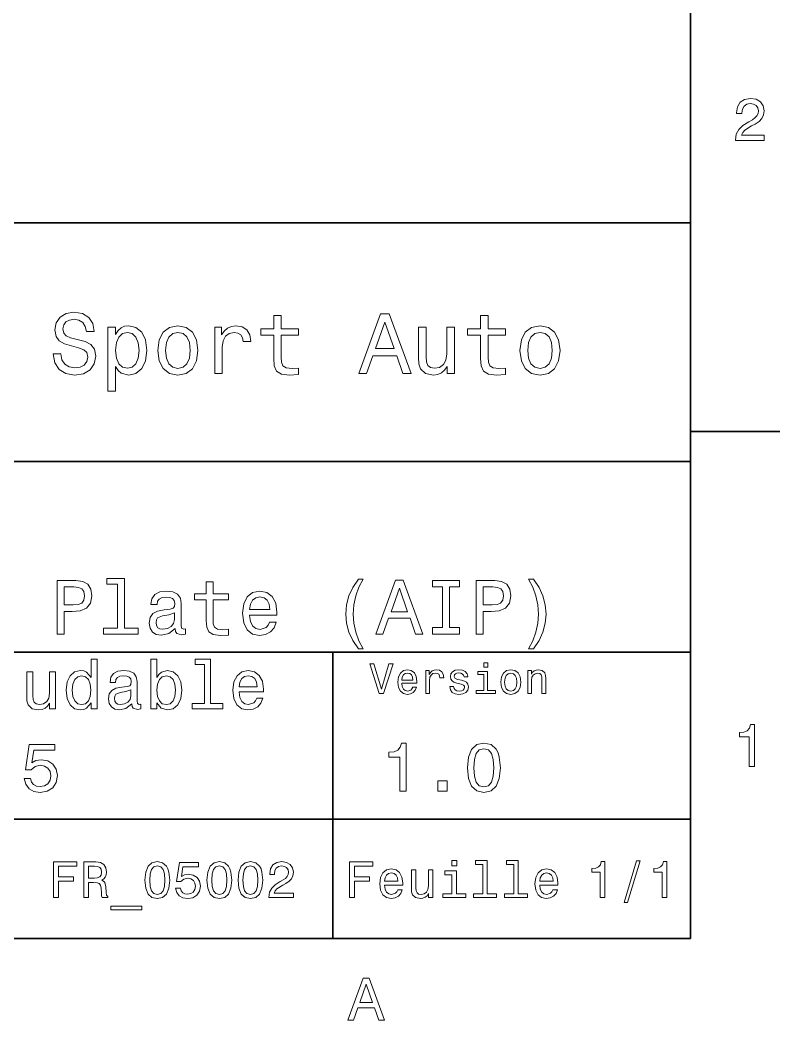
# Model space of a CAD drawing. Extents: x 0 to 297, y 0 to 210.
# Drawn here: x 230.8 to 294.5, y 3.2 to 87 of the extents above; entities that cross this region are included whole.
import ezdxf

# ---------------------------------------------------------------- set-up
doc = ezdxf.new("R2010")
doc.units = 0

msp = doc.modelspace()

# ---------------------------------------------------------------- linework, layer by layer
at = {"color": 7, "lineweight": 35}
for p, q in [((287, 10), (287, 200)), ((97, 70), (287, 70)), ((287, 70), (287, 10)), ((162, 50), (287, 50)), ((162, 34), (287, 34)), ((257, 10), (257, 34)), ((162, 20), (287, 20)), ((10, 10), (287, 10)), ((97, 10), (287, 10))]:
    msp.add_line(p, q, dxfattribs=at)
at = {"color": 7, "lineweight": 35, "ltscale": 0.1875}
msp.add_line((287, 52.5), (294.5, 52.5), dxfattribs=at)
at = {"color": 7, "lineweight": 13}
for points in [[(290.76947, 76.916786), (293.175079, 76.916786), (293.175079, 77.350502), (291.273773, 77.350502), (291.3797, 77.587532), (291.561249, 77.784218), (292.121033, 78.142288), (292.418579, 78.293587), (292.751434, 78.510445), (292.988464, 78.762604), (293.124634, 79.060158), (293.175079, 79.398056), (293.089355, 79.821686), (292.852325, 80.154541), (292.489197, 80.366356), (292.020172, 80.442001), (291.536041, 80.35627), (291.167877, 80.119232), (290.930847, 79.740997), (290.850159, 79.241714), (290.850159, 79.171112), (291.309082, 79.171112), (291.309082, 79.211456), (291.354462, 79.554398), (291.490631, 79.806557), (291.707489, 79.967941), (291.994965, 80.023415), (292.287476, 79.972984), (292.504333, 79.846901), (292.645538, 79.650215), (292.695984, 79.403099), (292.660675, 79.171112), (292.56485, 78.974426), (292.403473, 78.802956), (292.181549, 78.651657), (291.884003, 78.490273), (291.389771, 78.177589), (291.041779, 77.844742), (290.835022, 77.441284), (290.76947, 76.931915)], [(234.20462, 59.030979), (233.548996, 59.030979), (233.693085, 58.267288), (234.053314, 57.70533), (234.608078, 57.366714), (235.357361, 57.244236), (236.099426, 57.359509), (236.654175, 57.67651), (237.007202, 58.17363), (237.136902, 58.82925), (237.028824, 59.420029), (236.726227, 59.801872), (236.236313, 60.054031), (235.580704, 60.241352), (235.018738, 60.378242), (234.651306, 60.536743), (234.442368, 60.767288), (234.377533, 61.127522), (234.442368, 61.451729), (234.629684, 61.696686), (234.917877, 61.862389), (235.314133, 61.920029), (235.71759, 61.84798), (236.034592, 61.653458), (236.24353, 61.32925), (236.344391, 60.889767), (237, 60.889767), (237, 60.904179), (236.884735, 61.581409), (236.546112, 62.085732), (236.01297, 62.402737), (235.292511, 62.510807), (234.644104, 62.402737), (234.139771, 62.100143), (233.815567, 61.631844), (233.700287, 61.026657), (233.793961, 60.486309), (234.067734, 60.118874), (234.5, 59.873917), (235.09079, 59.6866), (235.674362, 59.520893), (236.113831, 59.362389), (236.380402, 59.131844), (236.47406, 58.757202), (236.387619, 58.375359), (236.164276, 58.087173), (235.825653, 57.907059), (235.386169, 57.849422), (234.896255, 57.928673), (234.521622, 58.159222), (234.283875, 58.533859)], [(252.05043, 60.579971), (252.05043, 58.64193), (252.093658, 58.015129), (252.29538, 57.582851), (252.698853, 57.330688), (253.383286, 57.244236), (254.132568, 57.280258), (254.132568, 57.827808), (253.585022, 57.78458), (253.087891, 57.842216), (252.82132, 58.022331), (252.706055, 58.324928), (252.684448, 58.75), (252.684448, 60.579971), (254.132568, 60.579971), (254.132568, 61.120316), (252.684448, 61.120316), (252.684448, 62.251438), (252.05043, 62.251438), (252.05043, 61.120316), (250.955322, 61.120316), (250.955322, 60.579971)], [(259.175781, 57.381123), (259.838623, 57.381123), (260.364563, 58.850864), (262.360229, 58.850864), (262.886169, 57.381123), (263.563416, 57.381123), (261.733429, 62.388329), (260.998566, 62.388329)], [(269.399109, 60.579971), (269.399109, 58.64193), (269.442352, 58.015129), (269.644073, 57.582851), (270.047546, 57.330688), (270.731995, 57.244236), (271.481262, 57.280258), (271.481262, 57.827808), (270.933716, 57.78458), (270.436584, 57.842216), (270.170013, 58.022331), (270.054749, 58.324928), (270.033142, 58.75), (270.033142, 60.579971), (271.481262, 60.579971), (271.481262, 61.120316), (270.033142, 61.120316), (270.033142, 62.251438), (269.399109, 62.251438), (269.399109, 61.120316), (268.304016, 61.120316), (268.304016, 60.579971)], [(238.786743, 60.652016), (238.786743, 61.25), (238.15274, 61.25), (238.15274, 55.882565), (238.786743, 55.882565), (238.786743, 57.971901), (239.010101, 57.633286), (239.262253, 57.409943), (239.896271, 57.244236), (240.50145, 57.381123), (240.976959, 57.791786), (241.286743, 58.440201), (241.402023, 59.319164), (241.286743, 60.190922), (240.976959, 60.839336), (240.50145, 61.242794), (239.896271, 61.386887), (239.550446, 61.343658), (239.255051, 61.206772), (239.002899, 60.976223)], [(242.338623, 59.311958), (242.453888, 58.432995), (242.785309, 57.78458), (243.311249, 57.381123), (244.017303, 57.244236), (244.716141, 57.381123), (245.242081, 57.777374), (245.573486, 58.425793), (245.695969, 59.311958), (245.573486, 60.190922), (245.242081, 60.846542), (244.716141, 61.242794), (244.017303, 61.386887), (243.311249, 61.242794), (242.785309, 60.839336), (242.453888, 60.190922)], [(247.100861, 57.381123), (247.734863, 57.381123), (247.734863, 59.592937), (247.799713, 60.12608), (247.994232, 60.507923), (248.311249, 60.738472), (248.736313, 60.817722), (249.053314, 60.767288), (249.291077, 60.623199), (249.435165, 60.378242), (249.485596, 60.046829), (250.126801, 60.046829), (250.040344, 60.630402), (249.802597, 61.048271), (249.406342, 61.30043), (248.865997, 61.386887), (248.498566, 61.32925), (248.181549, 61.185158), (247.900574, 60.940201), (247.677246, 60.608788), (247.677246, 61.25), (247.100861, 61.25)], [(260.595093, 59.463257), (261.365997, 61.667866), (262.136902, 59.463257)], [(267.194519, 61.25), (266.560516, 61.25), (266.560516, 59.016571), (266.488464, 58.497837), (266.279541, 58.123196), (265.955322, 57.892651), (265.530243, 57.820602), (265.19165, 57.878242), (264.975494, 58.051151), (264.853027, 58.346542), (264.824219, 58.764408), (264.824219, 61.25), (264.190186, 61.25), (264.190186, 58.706772), (264.211792, 58.195244), (264.348694, 57.770172), (264.766571, 57.381123), (265.436584, 57.244236), (265.796814, 57.294666), (266.106628, 57.424351), (266.373199, 57.647694), (266.589325, 57.971901), (266.589325, 57.381123), (267.194519, 57.381123)], [(272.698853, 59.311958), (272.814117, 58.432995), (273.145508, 57.78458), (273.671448, 57.381123), (274.377502, 57.244236), (275.076355, 57.381123), (275.602295, 57.777374), (275.933716, 58.425793), (276.056183, 59.311958), (275.933716, 60.190922), (275.602295, 60.846542), (275.076355, 61.242794), (274.377502, 61.386887), (273.671448, 61.242794), (273.145508, 60.839336), (272.814117, 60.190922)], [(239.788193, 57.8134), (239.363129, 57.907059), (239.053314, 58.195244), (238.858795, 58.663544), (238.793945, 59.319164), (238.858795, 59.967579), (239.053314, 60.435879), (239.363129, 60.716858), (239.788193, 60.817722), (240.177246, 60.716858), (240.48703, 60.428673), (240.681564, 59.960373), (240.753601, 59.319164), (240.681564, 58.67075), (240.48703, 58.195244), (240.177246, 57.907059)], [(242.98703, 59.319164), (243.05188, 59.967579), (243.253601, 60.435879), (243.57782, 60.72406), (244.017303, 60.824928), (244.449585, 60.72406), (244.773773, 60.443081), (244.97551, 59.967579), (245.047546, 59.319164), (244.97551, 58.663544), (244.773773, 58.188038), (244.449585, 57.899853), (244.017303, 57.806194), (243.57782, 57.899853), (243.253601, 58.188038), (243.05188, 58.663544)], [(273.34726, 59.319164), (273.412109, 59.967579), (273.613831, 60.435879), (273.938019, 60.72406), (274.377502, 60.824928), (274.809784, 60.72406), (275.134003, 60.443081), (275.335724, 59.967579), (275.407776, 59.319164), (275.335724, 58.663544), (275.134003, 58.188038), (274.809784, 57.899853), (274.377502, 57.806194), (273.938019, 57.899853), (273.613831, 58.188038), (273.412109, 58.663544)], [(233.890488, 35.530258), (234.48703, 35.530258), (234.48703, 37.430115), (235.148422, 37.430115), (235.816284, 37.462536), (236.347992, 37.68948), (236.69165, 38.130402), (236.808365, 38.733429), (236.71759, 39.291065), (236.458221, 39.699566), (236.030258, 39.945965), (235.446686, 40.030258), (233.890488, 40.030258)], [(235.284576, 39.479107), (235.67363, 39.440201), (235.958939, 39.317001), (236.127533, 39.090057), (236.185883, 38.733429), (236.121033, 38.357346), (235.945969, 38.130402), (235.647705, 38.013687), (235.239197, 37.981266), (234.48703, 37.981266), (234.48703, 39.479107)], [(238.95462, 39.706051), (238.95462, 36.010086), (237.780975, 36.010086), (237.780975, 35.530258), (240.692368, 35.530258), (240.692368, 36.010086), (239.525208, 36.010086), (239.525208, 40.185879), (238.059799, 40.185879), (238.059799, 39.706051)], [(246.391937, 38.409222), (246.391937, 36.664986), (246.430847, 36.100864), (246.612396, 35.711815), (246.97551, 35.484871), (247.591507, 35.407059), (248.265854, 35.43948), (248.265854, 35.932274), (247.773056, 35.893372), (247.325653, 35.945244), (247.085739, 36.107349), (246.981995, 36.379681), (246.96254, 36.762245), (246.96254, 38.409222), (248.265854, 38.409222), (248.265854, 38.895531), (246.96254, 38.895531), (246.96254, 39.913544), (246.391937, 39.913544), (246.391937, 38.895531), (245.406342, 38.895531), (245.406342, 38.409222)], [(259.15274, 34.278816), (259.561249, 34.278816), (259.19165, 34.966137), (258.932281, 35.685879), (258.770172, 36.444523), (258.718292, 37.209652), (258.770172, 37.974781), (258.932281, 38.726944), (259.19165, 39.453171), (259.561249, 40.140488), (259.15274, 40.140488), (258.679382, 39.427231), (258.348694, 38.720459), (258.154175, 37.981266), (258.095825, 37.209652), (258.154175, 36.431557), (258.348694, 35.698845), (258.679382, 34.992073)], [(260.611664, 35.530258), (261.208221, 35.530258), (261.681549, 36.853024), (263.477661, 36.853024), (263.951019, 35.530258), (264.560516, 35.530258), (262.913544, 40.036743), (262.252167, 40.036743)], [(266.188049, 36.074928), (265.358063, 36.074928), (265.358063, 35.530258), (267.614563, 35.530258), (267.614563, 36.074928), (266.784576, 36.074928), (266.784576, 39.485588), (267.614563, 39.485588), (267.614563, 40.030258), (265.358063, 40.030258), (265.358063, 39.485588), (266.188049, 39.485588)], [(269.021606, 35.530258), (269.618164, 35.530258), (269.618164, 37.430115), (270.279541, 37.430115), (270.947418, 37.462536), (271.479126, 37.68948), (271.822754, 38.130402), (271.939484, 38.733429), (271.848694, 39.291065), (271.589355, 39.699566), (271.161377, 39.945965), (270.57782, 40.030258), (269.021606, 40.030258)], [(270.41571, 39.479107), (270.804749, 39.440201), (271.090057, 39.317001), (271.258636, 39.090057), (271.317017, 38.733429), (271.252167, 38.357346), (271.077087, 38.130402), (270.778809, 38.013687), (270.3703, 37.981266), (269.618164, 37.981266), (269.618164, 39.479107)], [(273.826355, 34.278816), (274.293213, 34.992073), (274.623901, 35.698845), (274.818451, 36.431557), (274.883301, 37.209652), (274.818451, 37.981266), (274.623901, 38.720459), (274.293213, 39.427231), (273.826355, 40.140488), (273.417877, 40.140488), (273.780975, 39.453171), (274.040344, 38.726944), (274.195984, 37.974781), (274.254333, 37.209652), (274.195984, 36.444523), (274.040344, 35.685879), (273.774506, 34.966137), (273.417877, 34.278816)], [(243.791794, 35.98415), (243.791794, 35.964695), (243.824219, 35.744236), (243.921478, 35.588615), (244.329987, 35.465416), (244.647705, 35.517288), (244.647705, 35.958214), (244.511536, 35.938759), (244.329987, 36.023052), (244.297546, 36.282421), (244.297546, 38.085014), (244.219757, 38.545387), (243.992798, 38.869595), (243.59726, 39.064121), (243.039627, 39.135445), (242.494965, 39.057636), (242.092941, 38.837173), (241.840057, 38.493515), (241.755768, 38.039623), (241.755768, 38.000721), (242.268021, 38.000721), (242.313416, 38.273052), (242.456055, 38.467579), (242.689484, 38.584293), (243.020172, 38.629681), (243.337891, 38.59726), (243.56485, 38.5), (243.701019, 38.331409), (243.746399, 38.09798), (243.720459, 37.825645), (243.61673, 37.68948), (243.357361, 37.624638), (242.871033, 37.572765), (242.313416, 37.456051), (241.917877, 37.248558), (241.684448, 36.924351), (241.613129, 36.444523), (241.677948, 36.016571), (241.878967, 35.698845), (242.203186, 35.497837), (242.650574, 35.426514), (243.253601, 35.562679)], [(250.029541, 37.105907), (252.311966, 37.105907), (252.318451, 37.371758), (252.214691, 38.117435), (251.929398, 38.675072), (251.47551, 39.012245), (250.872482, 39.135445), (250.282425, 39.005764), (249.828537, 38.642651), (249.536743, 38.052593), (249.432999, 37.274494), (249.530273, 36.476944), (249.822052, 35.893372), (250.269455, 35.530258), (250.853027, 35.407059), (251.358795, 35.491352), (251.773773, 35.711815), (252.078537, 36.061958), (252.253601, 36.528816), (251.689484, 36.528816), (251.572769, 36.269451), (251.404175, 36.074928), (250.924347, 35.919308), (250.554749, 35.990631), (250.27594, 36.217579), (250.094391, 36.587173), (250.029541, 37.086452)], [(250.029541, 37.585735), (250.100861, 38.033138), (250.27594, 38.363831), (250.541794, 38.564842), (250.891937, 38.636166), (251.235596, 38.564842), (251.501434, 38.363831), (251.663544, 38.033138), (251.721909, 37.585735)], [(261.889038, 37.404179), (262.582855, 39.388329), (263.276672, 37.404179)], [(243.726959, 36.749279), (243.649139, 36.412102), (243.44165, 36.152737), (243.130402, 35.98415), (242.747833, 35.925793), (242.50145, 35.958214), (242.326385, 36.061958), (242.216141, 36.243515), (242.183716, 36.496395), (242.209656, 36.723343), (242.313416, 36.885445), (242.728394, 37.067001), (243.253601, 37.14481), (243.726959, 37.30043)], [(236.731995, 29.749279), (236.731995, 29.270893), (237.239197, 29.270893), (237.239197, 33.409222), (236.737747, 33.409222), (236.737747, 31.893372), (236.351578, 32.331413), (236.115265, 32.435158), (235.844376, 32.475502), (235.354462, 32.360229), (234.97406, 32.037464), (234.726227, 31.518732), (234.639771, 30.821325), (234.726227, 30.123919), (234.97406, 29.599422), (235.354462, 29.270893), (235.844376, 29.161383), (236.115265, 29.201729), (236.357346, 29.305475)], [(242.247833, 29.749279), (242.622467, 29.305475), (243.135437, 29.161383), (243.619598, 29.270893), (244.005768, 29.599422), (244.247833, 30.123919), (244.340057, 30.821325), (244.247833, 31.518732), (244, 32.037464), (243.619598, 32.360229), (243.135437, 32.475502), (242.628235, 32.325649), (242.420746, 32.141209), (242.247833, 31.893372), (242.247833, 33.409222), (241.740631, 33.409222), (241.740631, 29.270893), (242.247833, 29.270893)], [(246.247833, 32.982708), (246.247833, 29.697407), (245.204605, 29.697407), (245.204605, 29.270893), (247.792511, 29.270893), (247.792511, 29.697407), (246.755035, 29.697407), (246.755035, 33.409222), (245.452454, 33.409222), (245.452454, 32.982708)], [(261.71109, 33.03458), (261.08429, 30.905619), (260.439484, 33.03458), (260.09726, 33.03458), (260.904175, 30.530979), (261.264404, 30.530979), (262.053314, 33.03458)], [(269.992798, 33.117435), (269.657776, 33.117435), (269.657776, 32.757202), (269.992798, 32.757202)], [(233.746399, 32.365993), (233.239197, 32.365993), (233.239197, 30.57925), (233.181549, 30.164265), (233.014404, 29.864553), (232.755035, 29.680115), (232.414978, 29.622478), (232.144089, 29.668587), (231.971176, 29.806915), (231.873199, 30.043228), (231.850143, 30.377522), (231.850143, 32.365993), (231.342941, 32.365993), (231.342941, 30.331411), (231.360229, 29.92219), (231.469742, 29.582132), (231.804031, 29.270893), (232.340057, 29.161383), (232.628235, 29.201729), (232.876083, 29.305475), (233.08934, 29.48415), (233.262253, 29.743515), (233.262253, 29.270893), (233.746399, 29.270893)], [(235.930832, 32.020172), (236.265137, 31.939482), (236.518738, 31.714697), (236.668579, 31.340057), (236.726227, 30.821325), (236.668579, 30.296829), (236.518738, 29.92219), (236.265137, 29.691643), (235.930832, 29.616714), (235.613831, 29.691643), (235.371765, 29.92219), (235.210373, 30.302593), (235.158508, 30.821325), (235.210373, 31.334293), (235.371765, 31.708933), (235.613831, 31.939482)], [(240.138321, 29.674351), (240.138321, 29.657061), (240.167145, 29.461094), (240.253601, 29.322765), (240.616714, 29.213257), (240.899139, 29.259365), (240.899139, 29.651297), (240.778091, 29.634005), (240.616714, 29.708933), (240.587891, 29.939482), (240.587891, 31.541786), (240.518738, 31.951008), (240.317001, 32.239193), (239.965424, 32.412102), (239.469742, 32.475502), (238.985596, 32.406342), (238.628235, 32.210373), (238.403458, 31.9049), (238.328522, 31.50144), (238.328522, 31.466858), (238.783859, 31.466858), (238.824203, 31.708933), (238.951004, 31.881844), (239.158493, 31.98559), (239.452454, 32.025936), (239.734863, 31.997118), (239.9366, 31.910662), (240.057632, 31.760807), (240.097977, 31.553314), (240.074921, 31.311239), (239.982712, 31.190201), (239.752167, 31.132565), (239.319885, 31.086454), (238.824203, 30.982708), (238.472626, 30.798271), (238.265121, 30.510086), (238.201721, 30.083572), (238.259369, 29.703169), (238.438034, 29.42075), (238.726227, 29.242075), (239.123917, 29.178675), (239.659943, 29.299711)], [(243.82132, 30.821325), (243.763687, 30.302593), (243.608063, 29.92219), (243.360229, 29.691643), (243.048981, 29.616714), (242.708923, 29.691643), (242.46109, 29.92219), (242.305481, 30.296829), (242.253601, 30.821325), (242.305481, 31.340057), (242.46109, 31.714697), (242.708923, 31.939482), (243.048981, 32.020172), (243.360229, 31.939482), (243.608063, 31.708933), (243.763687, 31.334293)], [(249.15274, 30.671469), (251.181549, 30.671469), (251.187317, 30.90778), (251.095093, 31.570604), (250.841492, 32.06628), (250.438034, 32.365993), (249.902008, 32.475502), (249.377518, 32.360229), (248.97406, 32.037464), (248.714691, 31.512968), (248.622467, 30.821325), (248.708923, 30.112392), (248.968292, 29.59366), (249.365997, 29.270893), (249.88472, 29.161383), (250.33429, 29.236311), (250.703171, 29.432276), (250.97406, 29.743515), (251.129684, 30.158501), (250.628235, 30.158501), (250.52449, 29.927954), (250.374634, 29.755043), (249.94812, 29.616714), (249.619598, 29.680115), (249.371765, 29.881844), (249.210373, 30.210375), (249.15274, 30.654179)], [(249.15274, 31.097982), (249.216141, 31.495678), (249.371765, 31.789625), (249.608063, 31.9683), (249.919312, 32.0317), (250.224777, 31.9683), (250.46109, 31.789625), (250.605194, 31.495678), (250.657059, 31.097982)], [(262.784576, 31.40634), (264.052582, 31.40634), (264.056183, 31.554033), (263.998566, 31.9683), (263.840057, 32.278099), (263.587891, 32.465416), (263.252869, 32.533859), (262.925079, 32.461815), (262.672913, 32.260086), (262.510803, 31.932276), (262.453156, 31.5), (262.507202, 31.056915), (262.669312, 30.732708), (262.917877, 30.530979), (263.242065, 30.462536), (263.523041, 30.509365), (263.753601, 30.631844), (263.922913, 30.826368), (264.020172, 31.085733), (263.706787, 31.085733), (263.641937, 30.941643), (263.548279, 30.833572), (263.281708, 30.747118), (263.076355, 30.786743), (262.921478, 30.912823), (262.820618, 31.118155), (262.784576, 31.395533)], [(262.784576, 31.672911), (262.824219, 31.921469), (262.921478, 32.105186), (263.069153, 32.216858), (263.263702, 32.256485), (263.45462, 32.216858), (263.602295, 32.105186), (263.692352, 31.921469), (263.724792, 31.672911)], [(264.794678, 30.530979), (265.111664, 30.530979), (265.111664, 31.636887), (265.144104, 31.903458), (265.241364, 32.094379), (265.399841, 32.209652), (265.612396, 32.249279), (265.770905, 32.224064), (265.889771, 32.152016), (265.961823, 32.029537), (265.98703, 31.863832), (266.307648, 31.863832), (266.264404, 32.155621), (266.145538, 32.364552), (265.947418, 32.490635), (265.677246, 32.533859), (265.49353, 32.505043), (265.335022, 32.432995), (265.194519, 32.310516), (265.082855, 32.144814), (265.082855, 32.465416), (264.794678, 32.465416)], [(267.791779, 31.658501), (267.485596, 31.730547), (267.258636, 31.8134), (267.182983, 31.982708), (267.20462, 32.101585), (267.280273, 32.188038), (267.40274, 32.242073), (267.579254, 32.263687), (267.748566, 32.242073), (267.881836, 32.177231), (267.968292, 32.079971), (268.004333, 31.950287), (268.314117, 31.950287), (268.314117, 31.957493), (268.260101, 32.191643), (268.112396, 32.375359), (267.881836, 32.490635), (267.579254, 32.533859), (267.273041, 32.490635), (267.049713, 32.371758), (266.90921, 32.195244), (266.865997, 31.971901), (266.898407, 31.755764), (266.999268, 31.604465), (267.164978, 31.496397), (267.406342, 31.420748), (267.759369, 31.334293), (267.975494, 31.244236), (268.033142, 31.17219), (268.054749, 31.064121), (268.022339, 30.930836), (267.935883, 30.829971), (267.79538, 30.765129), (267.608063, 30.743515), (267.409943, 30.765129), (267.265839, 30.840778), (267.168579, 30.963255), (267.128967, 31.132565), (266.822754, 31.132565), (266.873199, 30.844379), (267.020905, 30.635447), (267.255035, 30.509365), (267.579254, 30.462536), (267.917877, 30.509365), (268.166412, 30.635447), (268.317719, 30.837175), (268.371765, 31.100143), (268.332123, 31.327089), (268.220459, 31.481987), (268.036743, 31.582851)], [(269.981995, 30.79755), (269.981995, 32.400574), (269.167877, 32.400574), (269.167877, 32.130402), (269.664978, 32.130402), (269.664978, 30.79755), (269.016571, 30.79755), (269.016571, 30.530979), (270.637604, 30.530979), (270.637604, 30.79755)], [(271.087891, 31.496397), (271.145538, 31.056915), (271.311249, 30.732708), (271.574219, 30.530979), (271.927246, 30.462536), (272.276672, 30.530979), (272.539612, 30.729107), (272.705322, 31.053314), (272.766571, 31.496397), (272.705322, 31.935879), (272.539612, 32.263687), (272.276672, 32.461815), (271.927246, 32.533859), (271.574219, 32.461815), (271.311249, 32.260086), (271.145538, 31.935879)], [(271.412109, 31.5), (271.444519, 31.824207), (271.54538, 32.058357), (271.707489, 32.20245), (271.927246, 32.25288), (272.143372, 32.20245), (272.305481, 32.061958), (272.406342, 31.824207), (272.442352, 31.5), (272.406342, 31.17219), (272.305481, 30.934437), (272.143372, 30.790344), (271.927246, 30.743515), (271.707489, 30.790344), (271.54538, 30.934437), (271.444519, 31.17219)], [(273.350159, 30.530979), (273.667145, 30.530979), (273.667145, 31.647694), (273.699554, 31.903458), (273.804047, 32.090778), (273.966125, 32.206051), (274.182281, 32.249279), (274.355194, 32.213257), (274.463257, 32.115993), (274.517303, 31.95389), (274.535309, 31.737751), (274.535309, 30.530979), (274.852295, 30.530979), (274.852295, 31.802593), (274.837891, 32.058357), (274.773041, 32.270893), (274.560516, 32.465416), (274.229095, 32.533859), (274.04538, 32.508644), (273.890503, 32.440201), (273.757202, 32.324928), (273.65274, 32.170029), (273.65274, 32.465416), (273.350159, 32.465416)], [(240.080688, 30.354467), (240.01152, 30.054754), (239.827087, 29.824207), (239.55043, 29.674351), (239.210373, 29.622478), (238.991348, 29.651297), (238.835739, 29.743515), (238.737747, 29.9049), (238.708923, 30.129683), (238.731995, 30.331411), (238.824203, 30.475504), (239.193085, 30.636887), (239.659943, 30.706051), (240.080688, 30.844379)], [(291.909241, 24.416786), (292.368164, 24.416786), (292.368164, 27.942001), (292.025208, 27.942001), (291.934448, 27.634365), (291.752899, 27.427593), (291.475525, 27.306557), (291.092224, 27.266211), (291.092224, 26.90814), (291.909241, 26.90814)], [(231.123917, 23.403458), (231.250717, 22.930834), (231.533142, 22.561958), (231.94812, 22.331411), (232.478394, 22.244955), (233.060516, 22.348701), (233.515854, 22.631123), (233.804031, 23.08069), (233.913544, 23.657059), (233.815567, 24.193083), (233.53891, 24.613832), (233.106628, 24.884726), (232.547546, 24.982708), (232.115265, 24.913544), (231.780975, 24.723341), (231.942368, 25.801151), (233.694519, 25.801151), (233.694519, 26.273773), (231.556198, 26.273773), (231.239197, 24.152737), (231.700287, 24.152737), (232.034576, 24.42363), (232.46109, 24.521612), (232.829971, 24.458212), (233.112396, 24.273773), (233.291061, 23.991354), (233.354462, 23.628241), (233.291061, 23.265129), (233.106628, 22.982708), (232.824203, 22.804033), (232.46109, 22.740633), (232.155624, 22.780979), (231.919312, 22.913544), (231.746399, 23.121037), (231.659943, 23.403458)], [(262.631134, 22.360231), (263.155609, 22.360231), (263.155609, 26.38905), (262.763702, 26.38905), (262.659943, 26.037464), (262.452454, 25.801153), (262.135437, 25.662825), (261.697418, 25.616714), (261.697418, 25.207493), (262.631134, 25.207493)], [(268.285309, 24.314121), (268.371765, 23.409224), (268.642639, 22.763689), (269.074921, 22.371759), (269.674347, 22.244957), (270.268005, 22.371759), (270.700287, 22.763689), (270.965424, 23.409224), (271.057648, 24.314121), (270.965424, 25.213257), (270.855896, 25.570606), (270.700287, 25.864553), (270.268005, 26.256485), (269.674347, 26.38905), (269.074921, 26.256485), (268.642639, 25.858791), (268.371765, 25.213257)], [(268.838623, 24.314121), (268.884735, 25.011528), (269.028809, 25.51297), (269.288177, 25.806917), (269.674347, 25.910664), (270.054749, 25.806917), (270.314117, 25.51297), (270.458221, 25.011528), (270.504333, 24.314121), (270.458221, 23.610952), (270.314117, 23.10951), (270.054749, 22.815563), (269.674347, 22.717581), (269.288177, 22.815563), (269.028809, 23.10951), (268.884735, 23.610952)], [(265.806915, 22.360231), (266.602295, 22.360231), (266.602295, 23.219021), (265.806915, 23.219021)], [(233.596527, 13.428675), (233.99855, 13.428675), (233.99855, 14.807637), (235.260803, 14.807637), (235.260803, 15.166427), (233.99855, 15.166427), (233.99855, 16.065563), (235.55043, 16.065563), (235.55043, 16.428675), (233.596527, 16.428675)], [(236.121033, 13.428675), (236.523041, 13.428675), (236.523041, 14.695246), (236.933716, 14.695246), (237.236298, 14.682277), (237.426514, 14.621758), (237.530258, 14.479107), (237.573486, 14.224064), (237.595093, 13.835014), (237.621033, 13.579971), (237.672897, 13.428675), (238.126801, 13.428675), (238.126801, 13.510807), (238.027374, 13.631845), (237.992783, 13.856628), (237.962524, 14.340778), (237.889038, 14.699568), (237.789612, 14.81196), (237.634003, 14.894093), (237.806915, 15.002162), (237.927948, 15.153459), (238.005753, 15.34366), (238.031693, 15.572767), (237.971176, 15.93588), (237.798264, 16.208214), (237.512955, 16.372478), (237.123917, 16.428675), (236.121033, 16.428675)], [(237.01152, 16.061239), (237.275208, 16.035303), (237.46109, 15.953171), (237.577805, 15.801874), (237.616714, 15.564121), (237.573486, 15.313401), (237.456772, 15.162104), (237.257919, 15.084294), (236.98558, 15.06268), (236.523041, 15.06268), (236.523041, 16.061239)], [(241.247833, 14.894093), (241.312668, 14.215418), (241.515839, 13.731268), (241.840057, 13.43732), (242.289612, 13.342219), (242.734863, 13.43732), (243.059067, 13.731268), (243.257919, 14.215418), (243.327087, 14.894093), (243.257919, 15.568444), (243.175781, 15.836456), (243.059067, 16.056917), (242.734863, 16.350864), (242.289612, 16.450289), (241.840057, 16.350864), (241.515839, 16.052593), (241.312668, 15.568444)], [(241.662811, 14.894093), (241.697403, 15.417148), (241.805466, 15.793228), (242, 16.013689), (242.289612, 16.091499), (242.574921, 16.013689), (242.76944, 15.793228), (242.877518, 15.417148), (242.912094, 14.894093), (242.877518, 14.366715), (242.76944, 13.990634), (242.574921, 13.770173), (242.289612, 13.696686), (242, 13.770173), (241.805466, 13.990634), (241.697403, 14.366715)], [(243.819885, 14.211096), (243.914978, 13.856628), (244.126801, 13.579971), (244.438034, 13.407061), (244.835724, 13.342219), (245.272324, 13.42003), (245.613831, 13.631845), (245.829971, 13.969021), (245.912094, 14.401298), (245.838608, 14.803314), (245.631119, 15.118876), (245.306915, 15.322046), (244.887604, 15.395534), (244.5634, 15.34366), (244.312668, 15.201009), (244.433716, 16.009367), (245.747833, 16.009367), (245.747833, 16.363834), (244.144089, 16.363834), (243.906342, 14.773055), (244.252151, 14.773055), (244.502869, 14.976225), (244.822754, 15.049712), (245.099411, 15.002162), (245.311234, 14.863833), (245.445236, 14.652018), (245.492783, 14.379683), (245.445236, 14.107349), (245.306915, 13.895534), (245.095093, 13.761528), (244.822754, 13.713977), (244.593658, 13.744237), (244.416412, 13.84366), (244.286743, 13.99928), (244.221893, 14.211096)], [(246.452438, 14.894093), (246.517288, 14.215418), (246.720459, 13.731268), (247.044662, 13.43732), (247.494232, 13.342219), (247.939468, 13.43732), (248.263687, 13.731268), (248.462524, 14.215418), (248.531693, 14.894093), (248.462524, 15.568444), (248.380402, 15.836456), (248.263687, 16.056917), (247.939468, 16.350864), (247.494232, 16.450289), (247.044662, 16.350864), (246.720459, 16.052593), (246.517288, 15.568444)], [(246.867432, 14.894093), (246.902008, 15.417148), (247.010086, 15.793228), (247.204605, 16.013689), (247.494232, 16.091499), (247.779526, 16.013689), (247.97406, 15.793228), (248.082123, 15.417148), (248.116714, 14.894093), (248.082123, 14.366715), (247.97406, 13.990634), (247.779526, 13.770173), (247.494232, 13.696686), (247.204605, 13.770173), (247.010086, 13.990634), (246.902008, 14.366715)], [(249.054749, 14.894093), (249.119583, 14.215418), (249.322754, 13.731268), (249.646973, 13.43732), (250.096527, 13.342219), (250.541779, 13.43732), (250.865982, 13.731268), (251.064835, 14.215418), (251.134003, 14.894093), (251.064835, 15.568444), (250.982697, 15.836456), (250.865982, 16.056917), (250.541779, 16.350864), (250.096527, 16.450289), (249.646973, 16.350864), (249.322754, 16.052593), (249.119583, 15.568444)], [(249.469727, 14.894093), (249.504318, 15.417148), (249.612381, 15.793228), (249.806915, 16.013689), (250.096527, 16.091499), (250.381836, 16.013689), (250.576355, 15.793228), (250.684433, 15.417148), (250.719009, 14.894093), (250.684433, 14.366715), (250.576355, 13.990634), (250.381836, 13.770173), (250.096527, 13.696686), (249.806915, 13.770173), (249.612381, 13.990634), (249.504318, 14.366715)], [(251.644089, 13.428675), (253.706039, 13.428675), (253.706039, 13.800432), (252.076355, 13.800432), (252.167145, 14.003603), (252.322754, 14.172191), (252.802582, 14.479107), (253.057632, 14.60879), (253.342926, 14.794669), (253.546097, 15.010807), (253.662811, 15.26585), (253.706039, 15.555476), (253.632553, 15.918589), (253.429382, 16.203892), (253.118149, 16.385447), (252.716125, 16.450289), (252.301147, 16.376802), (251.98558, 16.173632), (251.78241, 15.849424), (251.713257, 15.421471), (251.713257, 15.360951), (252.106628, 15.360951), (252.106628, 15.395534), (252.145523, 15.689482), (252.262238, 15.905621), (252.44812, 16.043949), (252.694519, 16.091499), (252.945236, 16.048271), (253.131119, 15.940203), (253.252151, 15.771614), (253.29538, 15.559799), (253.265121, 15.360951), (253.182983, 15.192364), (253.044662, 15.045389), (252.854462, 14.915707), (252.599411, 14.777378), (252.175781, 14.509366), (251.877518, 14.224064), (251.700287, 13.878242), (251.644089, 13.441643)], [(258.414978, 13.428675), (258.817017, 13.428675), (258.817017, 14.807637), (260.079254, 14.807637), (260.079254, 15.166427), (258.817017, 15.166427), (258.817017, 16.065563), (260.368866, 16.065563), (260.368866, 16.428675), (258.414978, 16.428675)], [(267.389038, 16.532421), (266.98703, 16.532421), (266.98703, 16.100145), (267.389038, 16.100145)], [(269.572052, 16.212536), (269.572052, 13.748559), (268.789612, 13.748559), (268.789612, 13.428675), (270.73056, 13.428675), (270.73056, 13.748559), (269.952454, 13.748559), (269.952454, 16.532421), (268.975494, 16.532421), (268.975494, 16.212536)], [(272.174347, 16.212536), (272.174347, 13.748559), (271.391937, 13.748559), (271.391937, 13.428675), (273.332855, 13.428675), (273.332855, 13.748559), (272.554749, 13.748559), (272.554749, 16.532421), (271.57782, 16.532421), (271.57782, 16.212536)], [(279.416443, 13.428675), (279.809814, 13.428675), (279.809814, 16.450289), (279.515839, 16.450289), (279.438049, 16.1866), (279.28241, 16.009367), (279.044678, 15.905621), (278.716125, 15.871038), (278.716125, 15.564121), (279.416443, 15.564121)], [(281.42218, 13.026657), (281.720459, 13.026657), (282.766571, 16.510807), (282.463989, 16.510807)], [(284.621033, 13.428675), (285.014404, 13.428675), (285.014404, 16.450289), (284.720459, 16.450289), (284.642639, 16.1866), (284.48703, 16.009367), (284.249268, 15.905621), (283.920746, 15.871038), (283.920746, 15.564121), (284.621033, 15.564121)], [(261.341492, 14.479107), (262.863098, 14.479107), (262.867432, 14.656341), (262.798279, 15.153459), (262.608063, 15.525217), (262.305481, 15.75), (261.903473, 15.832133), (261.510101, 15.745678), (261.207489, 15.503603), (261.01297, 15.110231), (260.943817, 14.591499), (261.008636, 14.059798), (261.203156, 13.67075), (261.501434, 13.428675), (261.890503, 13.346542), (262.227661, 13.402739), (262.504333, 13.549712), (262.707489, 13.783141), (262.824219, 14.09438), (262.44812, 14.09438), (262.370331, 13.92147), (262.257935, 13.791787), (261.938049, 13.688041), (261.69165, 13.735591), (261.505768, 13.886888), (261.384735, 14.133286), (261.341492, 14.466139)], [(261.341492, 14.798992), (261.389038, 15.097262), (261.505768, 15.317724), (261.682983, 15.45173), (261.916412, 15.49928), (262.145538, 15.45173), (262.322754, 15.317724), (262.430847, 15.097262), (262.469727, 14.798992)], [(265.400574, 15.75), (265.020172, 15.75), (265.020172, 14.409943), (264.976959, 14.098703), (264.851593, 13.873919), (264.657074, 13.735591), (264.402008, 13.692364), (264.198853, 13.726946), (264.069153, 13.830692), (263.995667, 14.007925), (263.978394, 14.258646), (263.978394, 15.75), (263.597992, 15.75), (263.597992, 14.224064), (263.610962, 13.917148), (263.693085, 13.662104), (263.943817, 13.428675), (264.345825, 13.346542), (264.561951, 13.376801), (264.747833, 13.454611), (264.907776, 13.588617), (265.037476, 13.783141), (265.037476, 13.428675), (265.400574, 13.428675)], [(267.376068, 13.748559), (267.376068, 15.672191), (266.399139, 15.672191), (266.399139, 15.347983), (266.995667, 15.347983), (266.995667, 13.748559), (266.21759, 13.748559), (266.21759, 13.428675), (268.162811, 13.428675), (268.162811, 13.748559)], [(274.353027, 14.479107), (275.874634, 14.479107), (275.878967, 14.656341), (275.809814, 15.153459), (275.619598, 15.525217), (275.317017, 15.75), (274.914978, 15.832133), (274.521606, 15.745678), (274.219025, 15.503603), (274.024506, 15.110231), (273.955322, 14.591499), (274.020172, 14.059798), (274.214691, 13.67075), (274.51297, 13.428675), (274.902008, 13.346542), (275.239197, 13.402739), (275.515839, 13.549712), (275.719025, 13.783141), (275.835724, 14.09438), (275.459656, 14.09438), (275.381836, 13.92147), (275.26944, 13.791787), (274.949554, 13.688041), (274.703186, 13.735591), (274.517303, 13.886888), (274.39624, 14.133286), (274.353027, 14.466139)], [(274.353027, 14.798992), (274.400574, 15.097262), (274.517303, 15.317724), (274.694519, 15.45173), (274.927948, 15.49928), (275.157074, 15.45173), (275.33429, 15.317724), (275.442352, 15.097262), (275.481262, 14.798992)], [(238.386154, 12.711096), (238.386154, 12.408502), (240.988464, 12.408502), (240.988464, 12.711096)], [(258.266846, 3.166787), (258.730835, 3.166787), (259.098999, 4.195605), (260.495972, 4.195605), (260.864105, 3.166787), (261.338165, 3.166787), (260.05719, 6.67183), (259.542786, 6.67183)], [(259.260376, 4.624279), (259.799988, 6.167507), (260.33963, 4.624279)]]:
    msp.add_lwpolyline(points, close=True, dxfattribs=at)

doc.saveas('drawing.dxf')
